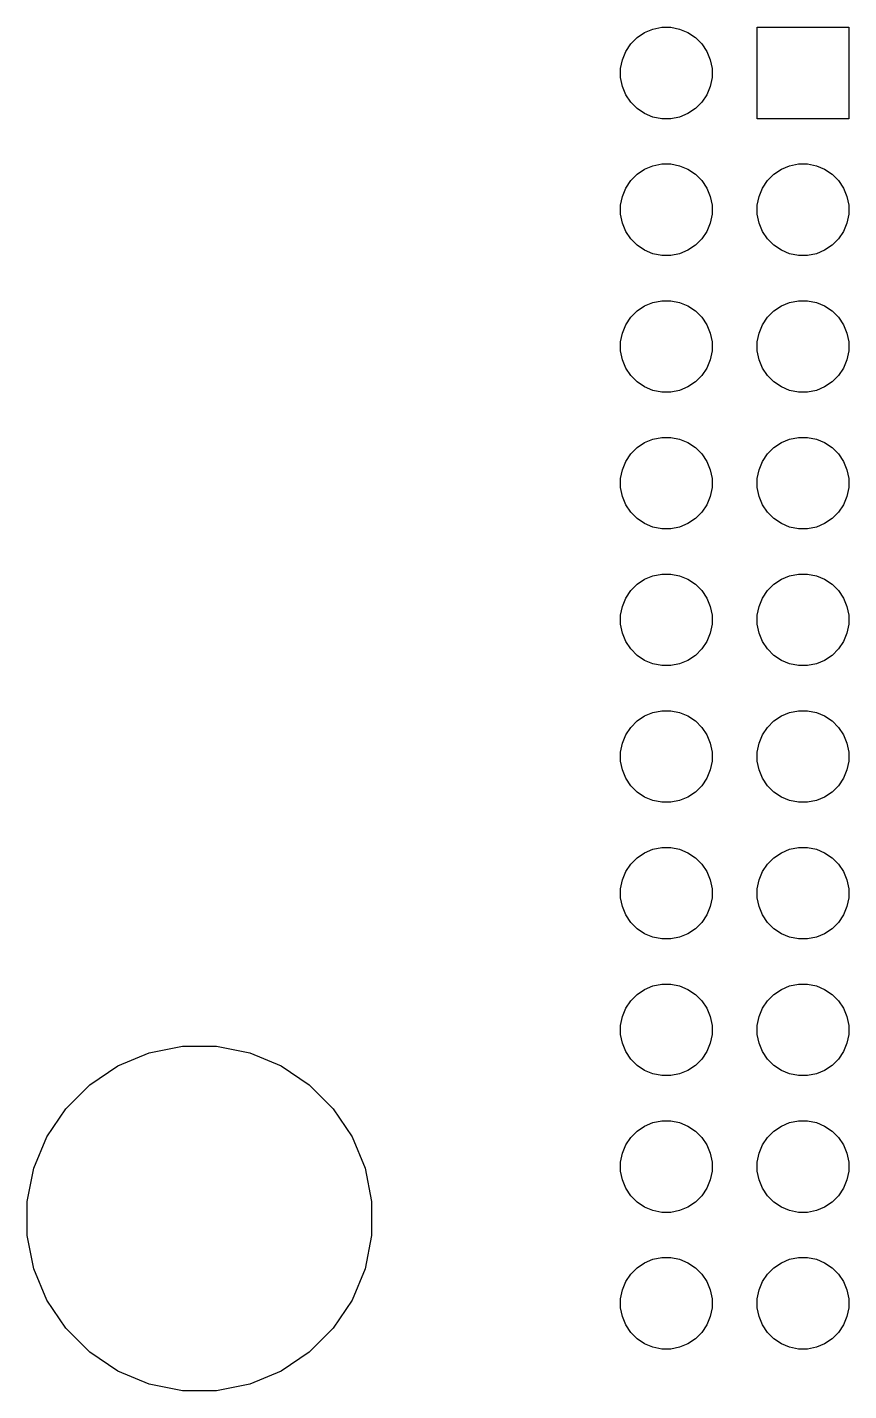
# Model space of a CAD drawing. Extents: x -21.7 to 6.2, y -6.5 to -0.8.
# Drawn here: x 2.472 to 3.073, y -6.504 to -5.507 of the extents above; entities that cross this region are included whole.
import ezdxf

# ---------------------------------------------------------------- set-up
doc = ezdxf.new("R2010")
doc.units = 0
doc.header["$MEASUREMENT"] = 0
doc.layers.add('BLACK', color=7, linetype='Continuous')

msp = doc.modelspace()

# ---------------------------------------------------------------- linework, layer by layer
at = {"layer": 'BLACK', "linetype": 'Continuous'}
for p, q in [((2.91401, -5.51867), (2.91867, -5.51401)), ((2.91867, -5.51401), (2.92415, -5.51034)), ((2.92415, -5.51034), (2.93024, -5.50782)), ((2.93024, -5.50782), (2.9367, -5.50654)), ((2.9367, -5.50654), (2.9433, -5.50654)), ((2.9433, -5.50654), (2.94976, -5.50782)), ((2.94976, -5.50782), (2.95585, -5.51034)), ((2.95585, -5.51034), (2.96133, -5.51401)), ((2.96133, -5.51401), (2.96599, -5.51867)), ((3.00654, -5.57346), (3.00654, -5.50654)), ((3.00654, -5.50654), (3.07346, -5.50654)), ((3.07346, -5.50654), (3.07346, -5.57346)), ((2.90782, -5.53024), (2.91034, -5.52415)), ((2.91034, -5.52415), (2.91401, -5.51867)), ((2.96599, -5.51867), (2.96966, -5.52415)), ((2.96966, -5.52415), (2.97218, -5.53024)), ((2.90654, -5.5367), (2.90782, -5.53024)), ((2.97218, -5.53024), (2.97346, -5.5367)), ((2.90654, -5.5433), (2.90654, -5.5367)), ((2.90782, -5.54976), (2.90654, -5.5433)), ((2.97346, -5.5433), (2.97218, -5.54976)), ((2.97346, -5.5367), (2.97346, -5.5433)), ((2.91034, -5.55585), (2.90782, -5.54976)), ((2.97218, -5.54976), (2.96966, -5.55585)), ((2.91401, -5.56133), (2.91034, -5.55585)), ((2.91867, -5.56599), (2.91401, -5.56133)), ((2.96599, -5.56133), (2.96133, -5.56599)), ((2.96966, -5.55585), (2.96599, -5.56133)), ((2.92415, -5.56966), (2.91867, -5.56599)), ((2.93024, -5.57218), (2.92415, -5.56966)), ((2.9367, -5.57346), (2.93024, -5.57218)), ((2.9433, -5.57346), (2.9367, -5.57346)), ((2.94976, -5.57218), (2.9433, -5.57346)), ((2.95585, -5.56966), (2.94976, -5.57218)), ((2.96133, -5.56599), (2.95585, -5.56966)), ((3.07346, -5.57346), (3.00654, -5.57346)), ((2.91401, -5.61867), (2.91867, -5.61401)), ((2.91867, -5.61401), (2.92415, -5.61034)), ((2.92415, -5.61034), (2.93024, -5.60782)), ((2.93024, -5.60782), (2.9367, -5.60654)), ((2.9367, -5.60654), (2.9433, -5.60654)), ((2.9433, -5.60654), (2.94976, -5.60782)), ((2.94976, -5.60782), (2.95585, -5.61034)), ((2.95585, -5.61034), (2.96133, -5.61401)), ((2.96133, -5.61401), (2.96599, -5.61867)), ((3.01401, -5.61867), (3.01867, -5.61401)), ((3.01867, -5.61401), (3.02415, -5.61034)), ((3.02415, -5.61034), (3.03024, -5.60782)), ((3.03024, -5.60782), (3.0367, -5.60654)), ((3.0367, -5.60654), (3.0433, -5.60654)), ((3.0433, -5.60654), (3.04976, -5.60782)), ((3.04976, -5.60782), (3.05585, -5.61034)), ((3.05585, -5.61034), (3.06133, -5.61401)), ((3.06133, -5.61401), (3.06599, -5.61867)), ((2.90782, -5.63024), (2.91034, -5.62415)), ((2.91034, -5.62415), (2.91401, -5.61867)), ((2.96599, -5.61867), (2.96966, -5.62415)), ((2.96966, -5.62415), (2.97218, -5.63024)), ((3.00782, -5.63024), (3.01034, -5.62415)), ((3.01034, -5.62415), (3.01401, -5.61867)), ((3.06599, -5.61867), (3.06966, -5.62415)), ((3.06966, -5.62415), (3.07218, -5.63024)), ((2.90654, -5.6367), (2.90782, -5.63024)), ((2.97218, -5.63024), (2.97346, -5.6367)), ((3.00654, -5.6367), (3.00782, -5.63024)), ((3.07218, -5.63024), (3.07346, -5.6367)), ((2.90654, -5.6433), (2.90654, -5.6367)), ((2.90782, -5.64976), (2.90654, -5.6433)), ((2.97346, -5.6433), (2.97218, -5.64976)), ((2.97346, -5.6367), (2.97346, -5.6433)), ((3.00654, -5.6433), (3.00654, -5.6367)), ((3.00782, -5.64976), (3.00654, -5.6433)), ((3.07346, -5.6433), (3.07218, -5.64976)), ((3.07346, -5.6367), (3.07346, -5.6433)), ((2.91034, -5.65585), (2.90782, -5.64976)), ((2.97218, -5.64976), (2.96966, -5.65585)), ((3.01034, -5.65585), (3.00782, -5.64976)), ((3.07218, -5.64976), (3.06966, -5.65585)), ((2.91401, -5.66133), (2.91034, -5.65585)), ((2.91867, -5.66599), (2.91401, -5.66133)), ((2.96599, -5.66133), (2.96133, -5.66599)), ((2.96966, -5.65585), (2.96599, -5.66133)), ((3.01401, -5.66133), (3.01034, -5.65585)), ((3.01867, -5.66599), (3.01401, -5.66133)), ((3.06599, -5.66133), (3.06133, -5.66599)), ((3.06966, -5.65585), (3.06599, -5.66133)), ((2.92415, -5.66966), (2.91867, -5.66599)), ((2.93024, -5.67218), (2.92415, -5.66966)), ((2.9367, -5.67346), (2.93024, -5.67218)), ((2.9433, -5.67346), (2.9367, -5.67346)), ((2.94976, -5.67218), (2.9433, -5.67346)), ((2.95585, -5.66966), (2.94976, -5.67218)), ((2.96133, -5.66599), (2.95585, -5.66966)), ((3.02415, -5.66966), (3.01867, -5.66599)), ((3.03024, -5.67218), (3.02415, -5.66966)), ((3.0367, -5.67346), (3.03024, -5.67218)), ((3.0433, -5.67346), (3.0367, -5.67346)), ((3.04976, -5.67218), (3.0433, -5.67346)), ((3.05585, -5.66966), (3.04976, -5.67218)), ((3.06133, -5.66599), (3.05585, -5.66966)), ((2.91401, -5.71867), (2.91867, -5.71401)), ((2.91867, -5.71401), (2.92415, -5.71034)), ((2.92415, -5.71034), (2.93024, -5.70782)), ((2.93024, -5.70782), (2.9367, -5.70654)), ((2.9367, -5.70654), (2.9433, -5.70654)), ((2.9433, -5.70654), (2.94976, -5.70782)), ((2.94976, -5.70782), (2.95585, -5.71034)), ((2.95585, -5.71034), (2.96133, -5.71401)), ((2.96133, -5.71401), (2.96599, -5.71867)), ((3.01401, -5.71867), (3.01867, -5.71401)), ((3.01867, -5.71401), (3.02415, -5.71034)), ((3.02415, -5.71034), (3.03024, -5.70782)), ((3.03024, -5.70782), (3.0367, -5.70654)), ((3.0367, -5.70654), (3.0433, -5.70654)), ((3.0433, -5.70654), (3.04976, -5.70782)), ((3.04976, -5.70782), (3.05585, -5.71034)), ((3.05585, -5.71034), (3.06133, -5.71401)), ((3.06133, -5.71401), (3.06599, -5.71867)), ((2.90782, -5.73024), (2.91034, -5.72415)), ((2.91034, -5.72415), (2.91401, -5.71867)), ((2.96599, -5.71867), (2.96966, -5.72415)), ((2.96966, -5.72415), (2.97218, -5.73024)), ((3.00782, -5.73024), (3.01034, -5.72415)), ((3.01034, -5.72415), (3.01401, -5.71867)), ((3.06599, -5.71867), (3.06966, -5.72415)), ((3.06966, -5.72415), (3.07218, -5.73024)), ((2.90654, -5.7367), (2.90782, -5.73024)), ((2.97218, -5.73024), (2.97346, -5.7367)), ((3.00654, -5.7367), (3.00782, -5.73024)), ((3.07218, -5.73024), (3.07346, -5.7367)), ((2.90654, -5.7433), (2.90654, -5.7367)), ((2.90782, -5.74976), (2.90654, -5.7433)), ((2.97346, -5.7433), (2.97218, -5.74976)), ((2.97346, -5.7367), (2.97346, -5.7433)), ((3.00654, -5.7433), (3.00654, -5.7367)), ((3.00782, -5.74976), (3.00654, -5.7433)), ((3.07346, -5.7433), (3.07218, -5.74976)), ((3.07346, -5.7367), (3.07346, -5.7433)), ((2.91034, -5.75585), (2.90782, -5.74976)), ((2.97218, -5.74976), (2.96966, -5.75585)), ((3.01034, -5.75585), (3.00782, -5.74976)), ((3.07218, -5.74976), (3.06966, -5.75585)), ((2.91401, -5.76133), (2.91034, -5.75585)), ((2.91867, -5.76599), (2.91401, -5.76133)), ((2.96599, -5.76133), (2.96133, -5.76599)), ((2.96966, -5.75585), (2.96599, -5.76133)), ((3.01401, -5.76133), (3.01034, -5.75585)), ((3.01867, -5.76599), (3.01401, -5.76133)), ((3.06599, -5.76133), (3.06133, -5.76599)), ((3.06966, -5.75585), (3.06599, -5.76133)), ((2.92415, -5.76966), (2.91867, -5.76599)), ((2.93024, -5.77218), (2.92415, -5.76966)), ((2.9367, -5.77346), (2.93024, -5.77218)), ((2.9433, -5.77346), (2.9367, -5.77346)), ((2.94976, -5.77218), (2.9433, -5.77346)), ((2.95585, -5.76966), (2.94976, -5.77218)), ((2.96133, -5.76599), (2.95585, -5.76966)), ((3.02415, -5.76966), (3.01867, -5.76599)), ((3.03024, -5.77218), (3.02415, -5.76966)), ((3.0367, -5.77346), (3.03024, -5.77218)), ((3.0433, -5.77346), (3.0367, -5.77346)), ((3.04976, -5.77218), (3.0433, -5.77346)), ((3.05585, -5.76966), (3.04976, -5.77218)), ((3.06133, -5.76599), (3.05585, -5.76966)), ((2.91401, -5.81867), (2.91867, -5.81401)), ((2.91867, -5.81401), (2.92415, -5.81034)), ((2.92415, -5.81034), (2.93024, -5.80782)), ((2.93024, -5.80782), (2.9367, -5.80654)), ((2.9367, -5.80654), (2.9433, -5.80654)), ((2.9433, -5.80654), (2.94976, -5.80782)), ((2.94976, -5.80782), (2.95585, -5.81034)), ((2.95585, -5.81034), (2.96133, -5.81401)), ((2.96133, -5.81401), (2.96599, -5.81867)), ((3.01401, -5.81867), (3.01867, -5.81401)), ((3.01867, -5.81401), (3.02415, -5.81034)), ((3.02415, -5.81034), (3.03024, -5.80782)), ((3.03024, -5.80782), (3.0367, -5.80654)), ((3.0367, -5.80654), (3.0433, -5.80654)), ((3.0433, -5.80654), (3.04976, -5.80782)), ((3.04976, -5.80782), (3.05585, -5.81034)), ((3.05585, -5.81034), (3.06133, -5.81401)), ((3.06133, -5.81401), (3.06599, -5.81867)), ((2.90782, -5.83024), (2.91034, -5.82415)), ((2.91034, -5.82415), (2.91401, -5.81867)), ((2.96599, -5.81867), (2.96966, -5.82415)), ((2.96966, -5.82415), (2.97218, -5.83024)), ((3.00782, -5.83024), (3.01034, -5.82415)), ((3.01034, -5.82415), (3.01401, -5.81867)), ((3.06599, -5.81867), (3.06966, -5.82415)), ((3.06966, -5.82415), (3.07218, -5.83024)), ((2.90654, -5.8367), (2.90782, -5.83024)), ((2.97218, -5.83024), (2.97346, -5.8367)), ((3.00654, -5.8367), (3.00782, -5.83024)), ((3.07218, -5.83024), (3.07346, -5.8367)), ((2.90654, -5.8433), (2.90654, -5.8367)), ((2.90782, -5.84976), (2.90654, -5.8433)), ((2.97346, -5.8433), (2.97218, -5.84976)), ((2.97346, -5.8367), (2.97346, -5.8433)), ((3.00654, -5.8433), (3.00654, -5.8367)), ((3.00782, -5.84976), (3.00654, -5.8433)), ((3.07346, -5.8433), (3.07218, -5.84976)), ((3.07346, -5.8367), (3.07346, -5.8433)), ((2.91034, -5.85585), (2.90782, -5.84976)), ((2.97218, -5.84976), (2.96966, -5.85585)), ((3.01034, -5.85585), (3.00782, -5.84976)), ((3.07218, -5.84976), (3.06966, -5.85585)), ((2.91401, -5.86133), (2.91034, -5.85585)), ((2.91867, -5.86599), (2.91401, -5.86133)), ((2.96599, -5.86133), (2.96133, -5.86599)), ((2.96966, -5.85585), (2.96599, -5.86133)), ((3.01401, -5.86133), (3.01034, -5.85585)), ((3.01867, -5.86599), (3.01401, -5.86133)), ((3.06599, -5.86133), (3.06133, -5.86599)), ((3.06966, -5.85585), (3.06599, -5.86133)), ((2.92415, -5.86966), (2.91867, -5.86599)), ((2.93024, -5.87218), (2.92415, -5.86966)), ((2.9367, -5.87346), (2.93024, -5.87218)), ((2.9433, -5.87346), (2.9367, -5.87346)), ((2.94976, -5.87218), (2.9433, -5.87346)), ((2.95585, -5.86966), (2.94976, -5.87218)), ((2.96133, -5.86599), (2.95585, -5.86966)), ((3.02415, -5.86966), (3.01867, -5.86599)), ((3.03024, -5.87218), (3.02415, -5.86966)), ((3.0367, -5.87346), (3.03024, -5.87218)), ((3.0433, -5.87346), (3.0367, -5.87346)), ((3.04976, -5.87218), (3.0433, -5.87346)), ((3.05585, -5.86966), (3.04976, -5.87218)), ((3.06133, -5.86599), (3.05585, -5.86966)), ((2.91401, -5.91867), (2.91867, -5.91401)), ((2.91867, -5.91401), (2.92415, -5.91034)), ((2.92415, -5.91034), (2.93024, -5.90782)), ((2.93024, -5.90782), (2.9367, -5.90654)), ((2.9367, -5.90654), (2.9433, -5.90654)), ((2.9433, -5.90654), (2.94976, -5.90782)), ((2.94976, -5.90782), (2.95585, -5.91034)), ((2.95585, -5.91034), (2.96133, -5.91401)), ((2.96133, -5.91401), (2.96599, -5.91867)), ((3.01401, -5.91867), (3.01867, -5.91401)), ((3.01867, -5.91401), (3.02415, -5.91034)), ((3.02415, -5.91034), (3.03024, -5.90782)), ((3.03024, -5.90782), (3.0367, -5.90654)), ((3.0367, -5.90654), (3.0433, -5.90654)), ((3.0433, -5.90654), (3.04976, -5.90782)), ((3.04976, -5.90782), (3.05585, -5.91034)), ((3.05585, -5.91034), (3.06133, -5.91401)), ((3.06133, -5.91401), (3.06599, -5.91867)), ((2.90782, -5.93024), (2.91034, -5.92415)), ((2.91034, -5.92415), (2.91401, -5.91867)), ((2.96599, -5.91867), (2.96966, -5.92415)), ((2.96966, -5.92415), (2.97218, -5.93024)), ((3.00782, -5.93024), (3.01034, -5.92415)), ((3.01034, -5.92415), (3.01401, -5.91867)), ((3.06599, -5.91867), (3.06966, -5.92415)), ((3.06966, -5.92415), (3.07218, -5.93024)), ((2.90654, -5.9367), (2.90782, -5.93024)), ((2.97218, -5.93024), (2.97346, -5.9367)), ((3.00654, -5.9367), (3.00782, -5.93024)), ((3.07218, -5.93024), (3.07346, -5.9367)), ((2.90654, -5.9433), (2.90654, -5.9367)), ((2.90782, -5.94976), (2.90654, -5.9433)), ((2.97346, -5.9433), (2.97218, -5.94976)), ((2.97346, -5.9367), (2.97346, -5.9433)), ((3.00654, -5.9433), (3.00654, -5.9367)), ((3.00782, -5.94976), (3.00654, -5.9433)), ((3.07346, -5.9433), (3.07218, -5.94976)), ((3.07346, -5.9367), (3.07346, -5.9433)), ((2.91034, -5.95585), (2.90782, -5.94976)), ((2.97218, -5.94976), (2.96966, -5.95585)), ((3.01034, -5.95585), (3.00782, -5.94976)), ((3.07218, -5.94976), (3.06966, -5.95585)), ((2.91401, -5.96133), (2.91034, -5.95585)), ((2.91867, -5.96599), (2.91401, -5.96133)), ((2.96599, -5.96133), (2.96133, -5.96599)), ((2.96966, -5.95585), (2.96599, -5.96133)), ((3.01401, -5.96133), (3.01034, -5.95585)), ((3.01867, -5.96599), (3.01401, -5.96133)), ((3.06599, -5.96133), (3.06133, -5.96599)), ((3.06966, -5.95585), (3.06599, -5.96133)), ((2.92415, -5.96966), (2.91867, -5.96599)), ((2.93024, -5.97218), (2.92415, -5.96966)), ((2.9367, -5.97346), (2.93024, -5.97218)), ((2.9433, -5.97346), (2.9367, -5.97346)), ((2.94976, -5.97218), (2.9433, -5.97346)), ((2.95585, -5.96966), (2.94976, -5.97218)), ((2.96133, -5.96599), (2.95585, -5.96966)), ((3.02415, -5.96966), (3.01867, -5.96599)), ((3.03024, -5.97218), (3.02415, -5.96966)), ((3.0367, -5.97346), (3.03024, -5.97218)), ((3.0433, -5.97346), (3.0367, -5.97346)), ((3.04976, -5.97218), (3.0433, -5.97346)), ((3.05585, -5.96966), (3.04976, -5.97218)), ((3.06133, -5.96599), (3.05585, -5.96966)), ((2.91401, -6.01867), (2.91867, -6.01401)), ((2.91867, -6.01401), (2.92415, -6.01034)), ((2.92415, -6.01034), (2.93024, -6.00782)), ((2.93024, -6.00782), (2.9367, -6.00654)), ((2.9367, -6.00654), (2.9433, -6.00654)), ((2.9433, -6.00654), (2.94976, -6.00782)), ((2.94976, -6.00782), (2.95585, -6.01034)), ((2.95585, -6.01034), (2.96133, -6.01401)), ((2.96133, -6.01401), (2.96599, -6.01867)), ((3.01401, -6.01867), (3.01867, -6.01401)), ((3.01867, -6.01401), (3.02415, -6.01034)), ((3.02415, -6.01034), (3.03024, -6.00782)), ((3.03024, -6.00782), (3.0367, -6.00654)), ((3.0367, -6.00654), (3.0433, -6.00654)), ((3.0433, -6.00654), (3.04976, -6.00782)), ((3.04976, -6.00782), (3.05585, -6.01034)), ((3.05585, -6.01034), (3.06133, -6.01401)), ((3.06133, -6.01401), (3.06599, -6.01867)), ((2.90782, -6.03024), (2.91034, -6.02415)), ((2.91034, -6.02415), (2.91401, -6.01867)), ((2.96599, -6.01867), (2.96966, -6.02415)), ((2.96966, -6.02415), (2.97218, -6.03024)), ((3.00782, -6.03024), (3.01034, -6.02415)), ((3.01034, -6.02415), (3.01401, -6.01867)), ((3.06599, -6.01867), (3.06966, -6.02415)), ((3.06966, -6.02415), (3.07218, -6.03024)), ((2.90654, -6.0367), (2.90782, -6.03024)), ((2.97218, -6.03024), (2.97346, -6.0367)), ((3.00654, -6.0367), (3.00782, -6.03024)), ((3.07218, -6.03024), (3.07346, -6.0367)), ((2.90654, -6.0433), (2.90654, -6.0367)), ((2.90782, -6.04976), (2.90654, -6.0433)), ((2.97346, -6.0433), (2.97218, -6.04976)), ((2.97346, -6.0367), (2.97346, -6.0433)), ((3.00654, -6.0433), (3.00654, -6.0367)), ((3.00782, -6.04976), (3.00654, -6.0433)), ((3.07346, -6.0433), (3.07218, -6.04976)), ((3.07346, -6.0367), (3.07346, -6.0433)), ((2.91034, -6.05585), (2.90782, -6.04976)), ((2.97218, -6.04976), (2.96966, -6.05585)), ((3.01034, -6.05585), (3.00782, -6.04976)), ((3.07218, -6.04976), (3.06966, -6.05585)), ((2.91401, -6.06133), (2.91034, -6.05585)), ((2.91867, -6.06599), (2.91401, -6.06133)), ((2.96599, -6.06133), (2.96133, -6.06599)), ((2.96966, -6.05585), (2.96599, -6.06133)), ((3.01401, -6.06133), (3.01034, -6.05585)), ((3.01867, -6.06599), (3.01401, -6.06133)), ((3.06599, -6.06133), (3.06133, -6.06599)), ((3.06966, -6.05585), (3.06599, -6.06133)), ((2.92415, -6.06966), (2.91867, -6.06599)), ((2.93024, -6.07218), (2.92415, -6.06966)), ((2.9367, -6.07346), (2.93024, -6.07218)), ((2.9433, -6.07346), (2.9367, -6.07346)), ((2.94976, -6.07218), (2.9433, -6.07346)), ((2.95585, -6.06966), (2.94976, -6.07218)), ((2.96133, -6.06599), (2.95585, -6.06966)), ((3.02415, -6.06966), (3.01867, -6.06599)), ((3.03024, -6.07218), (3.02415, -6.06966)), ((3.0367, -6.07346), (3.03024, -6.07218)), ((3.0433, -6.07346), (3.0367, -6.07346)), ((3.04976, -6.07218), (3.0433, -6.07346)), ((3.05585, -6.06966), (3.04976, -6.07218)), ((3.06133, -6.06599), (3.05585, -6.06966)), ((2.91401, -6.11867), (2.91867, -6.11401)), ((2.91867, -6.11401), (2.92415, -6.11034)), ((2.92415, -6.11034), (2.93024, -6.10782)), ((2.93024, -6.10782), (2.9367, -6.10654)), ((2.9367, -6.10654), (2.9433, -6.10654)), ((2.9433, -6.10654), (2.94976, -6.10782)), ((2.94976, -6.10782), (2.95585, -6.11034)), ((2.95585, -6.11034), (2.96133, -6.11401)), ((2.96133, -6.11401), (2.96599, -6.11867)), ((3.01401, -6.11867), (3.01867, -6.11401)), ((3.01867, -6.11401), (3.02415, -6.11034)), ((3.02415, -6.11034), (3.03024, -6.10782)), ((3.03024, -6.10782), (3.0367, -6.10654)), ((3.0367, -6.10654), (3.0433, -6.10654)), ((3.0433, -6.10654), (3.04976, -6.10782)), ((3.04976, -6.10782), (3.05585, -6.11034)), ((3.05585, -6.11034), (3.06133, -6.11401)), ((3.06133, -6.11401), (3.06599, -6.11867)), ((2.91034, -6.12415), (2.91401, -6.11867)), ((2.96599, -6.11867), (2.96966, -6.12415)), ((3.01034, -6.12415), (3.01401, -6.11867)), ((3.06599, -6.11867), (3.06966, -6.12415)), ((2.90654, -6.1367), (2.90782, -6.13024)), ((2.90782, -6.13024), (2.91034, -6.12415)), ((2.96966, -6.12415), (2.97218, -6.13024)), ((2.97218, -6.13024), (2.97346, -6.1367)), ((3.00654, -6.1367), (3.00782, -6.13024)), ((3.00782, -6.13024), (3.01034, -6.12415)), ((3.06966, -6.12415), (3.07218, -6.13024)), ((3.07218, -6.13024), (3.07346, -6.1367)), ((2.90654, -6.1433), (2.90654, -6.1367)), ((2.90782, -6.14976), (2.90654, -6.1433)), ((2.97346, -6.1433), (2.97218, -6.14976)), ((2.97346, -6.1367), (2.97346, -6.1433)), ((3.00654, -6.1433), (3.00654, -6.1367)), ((3.00782, -6.14976), (3.00654, -6.1433)), ((3.07346, -6.1433), (3.07218, -6.14976)), ((3.07346, -6.1367), (3.07346, -6.1433)), ((2.91034, -6.15585), (2.90782, -6.14976)), ((2.97218, -6.14976), (2.96966, -6.15585)), ((3.01034, -6.15585), (3.00782, -6.14976)), ((3.07218, -6.14976), (3.06966, -6.15585)), ((2.91401, -6.16133), (2.91034, -6.15585)), ((2.91867, -6.16599), (2.91401, -6.16133)), ((2.96599, -6.16133), (2.96133, -6.16599)), ((2.96966, -6.15585), (2.96599, -6.16133)), ((3.01401, -6.16133), (3.01034, -6.15585)), ((3.01867, -6.16599), (3.01401, -6.16133)), ((3.06599, -6.16133), (3.06133, -6.16599)), ((3.06966, -6.15585), (3.06599, -6.16133)), ((2.92415, -6.16966), (2.91867, -6.16599)), ((2.93024, -6.17218), (2.92415, -6.16966)), ((2.9367, -6.17346), (2.93024, -6.17218)), ((2.9433, -6.17346), (2.9367, -6.17346)), ((2.94976, -6.17218), (2.9433, -6.17346)), ((2.95585, -6.16966), (2.94976, -6.17218)), ((2.96133, -6.16599), (2.95585, -6.16966)), ((3.02415, -6.16966), (3.01867, -6.16599)), ((3.03024, -6.17218), (3.02415, -6.16966)), ((3.0367, -6.17346), (3.03024, -6.17218)), ((3.0433, -6.17346), (3.0367, -6.17346)), ((3.04976, -6.17218), (3.0433, -6.17346)), ((3.05585, -6.16966), (3.04976, -6.17218)), ((3.06133, -6.16599), (3.05585, -6.16966)), ((2.91867, -6.21401), (2.92415, -6.21034)), ((2.92415, -6.21034), (2.93024, -6.20782)), ((2.93024, -6.20782), (2.9367, -6.20654)), ((2.9367, -6.20654), (2.9433, -6.20654)), ((2.9433, -6.20654), (2.94976, -6.20782)), ((2.94976, -6.20782), (2.95585, -6.21034)), ((2.95585, -6.21034), (2.96133, -6.21401)), ((3.01867, -6.21401), (3.02415, -6.21034)), ((3.02415, -6.21034), (3.03024, -6.20782)), ((3.03024, -6.20782), (3.0367, -6.20654)), ((3.0367, -6.20654), (3.0433, -6.20654)), ((3.0433, -6.20654), (3.04976, -6.20782)), ((3.04976, -6.20782), (3.05585, -6.21034)), ((3.05585, -6.21034), (3.06133, -6.21401)), ((2.91034, -6.22415), (2.91401, -6.21867)), ((2.91401, -6.21867), (2.91867, -6.21401)), ((2.96133, -6.21401), (2.96599, -6.21867)), ((2.96599, -6.21867), (2.96966, -6.22415)), ((3.01034, -6.22415), (3.01401, -6.21867)), ((3.01401, -6.21867), (3.01867, -6.21401)), ((3.06133, -6.21401), (3.06599, -6.21867)), ((3.06599, -6.21867), (3.06966, -6.22415)), ((2.90654, -6.2367), (2.90782, -6.23024)), ((2.90782, -6.23024), (2.91034, -6.22415)), ((2.96966, -6.22415), (2.97218, -6.23024)), ((2.97218, -6.23024), (2.97346, -6.2367)), ((3.00654, -6.2367), (3.00782, -6.23024)), ((3.00782, -6.23024), (3.01034, -6.22415)), ((3.06966, -6.22415), (3.07218, -6.23024)), ((3.07218, -6.23024), (3.07346, -6.2367)), ((2.90654, -6.2433), (2.90654, -6.2367)), ((2.90782, -6.24976), (2.90654, -6.2433)), ((2.97346, -6.2433), (2.97218, -6.24976)), ((2.97346, -6.2367), (2.97346, -6.2433)), ((3.00654, -6.2433), (3.00654, -6.2367)), ((3.00782, -6.24976), (3.00654, -6.2433)), ((3.07346, -6.2433), (3.07218, -6.24976)), ((3.07346, -6.2367), (3.07346, -6.2433)), ((2.56168, -6.25681), (2.58602, -6.25197)), ((2.58602, -6.25197), (2.61083, -6.25197)), ((2.61083, -6.25197), (2.63517, -6.25681)), ((2.91034, -6.25585), (2.90782, -6.24976)), ((2.97218, -6.24976), (2.96966, -6.25585)), ((3.01034, -6.25585), (3.00782, -6.24976)), ((3.07218, -6.24976), (3.06966, -6.25585)), ((2.53875, -6.26631), (2.56168, -6.25681)), ((2.63517, -6.25681), (2.6581, -6.26631)), ((2.91401, -6.26133), (2.91034, -6.25585)), ((2.91867, -6.26599), (2.91401, -6.26133)), ((2.96599, -6.26133), (2.96133, -6.26599)), ((2.96966, -6.25585), (2.96599, -6.26133)), ((3.01401, -6.26133), (3.01034, -6.25585)), ((3.01867, -6.26599), (3.01401, -6.26133)), ((3.06599, -6.26133), (3.06133, -6.26599)), ((3.06966, -6.25585), (3.06599, -6.26133)), ((2.51811, -6.28009), (2.53875, -6.26631)), ((2.6581, -6.26631), (2.67874, -6.28009)), ((2.92415, -6.26966), (2.91867, -6.26599)), ((2.93024, -6.27218), (2.92415, -6.26966)), ((2.9367, -6.27346), (2.93024, -6.27218)), ((2.9433, -6.27346), (2.9367, -6.27346)), ((2.94976, -6.27218), (2.9433, -6.27346)), ((2.95585, -6.26966), (2.94976, -6.27218)), ((2.96133, -6.26599), (2.95585, -6.26966)), ((3.02415, -6.26966), (3.01867, -6.26599)), ((3.03024, -6.27218), (3.02415, -6.26966)), ((3.0367, -6.27346), (3.03024, -6.27218)), ((3.0433, -6.27346), (3.0367, -6.27346)), ((3.04976, -6.27218), (3.0433, -6.27346)), ((3.05585, -6.26966), (3.04976, -6.27218)), ((3.06133, -6.26599), (3.05585, -6.26966)), ((2.50057, -6.29764), (2.51811, -6.28009)), ((2.67874, -6.28009), (2.69628, -6.29764)), ((2.48678, -6.31828), (2.50057, -6.29764)), ((2.69628, -6.29764), (2.71007, -6.31828)), ((2.91867, -6.31401), (2.92415, -6.31034)), ((2.92415, -6.31034), (2.93024, -6.30782)), ((2.93024, -6.30782), (2.9367, -6.30654)), ((2.9367, -6.30654), (2.9433, -6.30654)), ((2.9433, -6.30654), (2.94976, -6.30782)), ((2.94976, -6.30782), (2.95585, -6.31034)), ((2.95585, -6.31034), (2.96133, -6.31401)), ((3.01867, -6.31401), (3.02415, -6.31034)), ((3.02415, -6.31034), (3.03024, -6.30782)), ((3.03024, -6.30782), (3.0367, -6.30654)), ((3.0367, -6.30654), (3.0433, -6.30654)), ((3.0433, -6.30654), (3.04976, -6.30782)), ((3.04976, -6.30782), (3.05585, -6.31034)), ((3.05585, -6.31034), (3.06133, -6.31401)), ((2.47728, -6.3412), (2.48678, -6.31828)), ((2.71007, -6.31828), (2.71957, -6.3412)), ((2.91034, -6.32415), (2.91401, -6.31867)), ((2.91401, -6.31867), (2.91867, -6.31401)), ((2.96133, -6.31401), (2.96599, -6.31867)), ((2.96599, -6.31867), (2.96966, -6.32415)), ((3.01034, -6.32415), (3.01401, -6.31867)), ((3.01401, -6.31867), (3.01867, -6.31401)), ((3.06133, -6.31401), (3.06599, -6.31867)), ((3.06599, -6.31867), (3.06966, -6.32415)), ((2.90654, -6.3367), (2.90782, -6.33024)), ((2.90782, -6.33024), (2.91034, -6.32415)), ((2.96966, -6.32415), (2.97218, -6.33024)), ((2.97218, -6.33024), (2.97346, -6.3367)), ((3.00654, -6.3367), (3.00782, -6.33024)), ((3.00782, -6.33024), (3.01034, -6.32415)), ((3.06966, -6.32415), (3.07218, -6.33024)), ((3.07218, -6.33024), (3.07346, -6.3367)), ((2.47244, -6.36554), (2.47728, -6.3412)), ((2.71957, -6.3412), (2.72441, -6.36554)), ((2.90654, -6.3433), (2.90654, -6.3367)), ((2.90782, -6.34976), (2.90654, -6.3433)), ((2.97346, -6.3433), (2.97218, -6.34976)), ((2.97346, -6.3367), (2.97346, -6.3433)), ((3.00654, -6.3433), (3.00654, -6.3367)), ((3.00782, -6.34976), (3.00654, -6.3433)), ((3.07346, -6.3433), (3.07218, -6.34976)), ((3.07346, -6.3367), (3.07346, -6.3433)), ((2.91034, -6.35585), (2.90782, -6.34976)), ((2.97218, -6.34976), (2.96966, -6.35585)), ((3.01034, -6.35585), (3.00782, -6.34976)), ((3.07218, -6.34976), (3.06966, -6.35585)), ((2.91401, -6.36133), (2.91034, -6.35585)), ((2.91867, -6.36599), (2.91401, -6.36133)), ((2.96599, -6.36133), (2.96133, -6.36599)), ((2.96966, -6.35585), (2.96599, -6.36133)), ((3.01401, -6.36133), (3.01034, -6.35585)), ((3.01867, -6.36599), (3.01401, -6.36133)), ((3.06599, -6.36133), (3.06133, -6.36599)), ((3.06966, -6.35585), (3.06599, -6.36133)), ((2.47244, -6.39036), (2.47244, -6.36554)), ((2.72441, -6.36554), (2.72441, -6.39036)), ((2.92415, -6.36966), (2.91867, -6.36599)), ((2.93024, -6.37218), (2.92415, -6.36966)), ((2.9367, -6.37346), (2.93024, -6.37218)), ((2.94976, -6.37218), (2.9433, -6.37346)), ((2.95585, -6.36966), (2.94976, -6.37218)), ((2.96133, -6.36599), (2.95585, -6.36966)), ((3.02415, -6.36966), (3.01867, -6.36599)), ((3.03024, -6.37218), (3.02415, -6.36966)), ((3.0367, -6.37346), (3.03024, -6.37218)), ((3.04976, -6.37218), (3.0433, -6.37346)), ((3.05585, -6.36966), (3.04976, -6.37218)), ((3.06133, -6.36599), (3.05585, -6.36966)), ((2.9433, -6.37346), (2.9367, -6.37346)), ((3.0433, -6.37346), (3.0367, -6.37346)), ((2.47728, -6.4147), (2.47244, -6.39036)), ((2.72441, -6.39036), (2.71957, -6.4147)), ((2.91867, -6.41401), (2.92415, -6.41034)), ((2.92415, -6.41034), (2.93024, -6.40782)), ((2.93024, -6.40782), (2.9367, -6.40654)), ((2.9367, -6.40654), (2.9433, -6.40654)), ((2.9433, -6.40654), (2.94976, -6.40782)), ((2.94976, -6.40782), (2.95585, -6.41034)), ((2.95585, -6.41034), (2.96133, -6.41401)), ((3.01867, -6.41401), (3.02415, -6.41034)), ((3.02415, -6.41034), (3.03024, -6.40782)), ((3.03024, -6.40782), (3.0367, -6.40654)), ((3.0367, -6.40654), (3.0433, -6.40654)), ((3.0433, -6.40654), (3.04976, -6.40782)), ((3.04976, -6.40782), (3.05585, -6.41034)), ((3.05585, -6.41034), (3.06133, -6.41401)), ((2.48678, -6.43763), (2.47728, -6.4147)), ((2.71957, -6.4147), (2.71007, -6.43763)), ((2.91034, -6.42415), (2.91401, -6.41867)), ((2.91401, -6.41867), (2.91867, -6.41401)), ((2.96133, -6.41401), (2.96599, -6.41867)), ((2.96599, -6.41867), (2.96966, -6.42415)), ((3.01034, -6.42415), (3.01401, -6.41867)), ((3.01401, -6.41867), (3.01867, -6.41401)), ((3.06133, -6.41401), (3.06599, -6.41867)), ((3.06599, -6.41867), (3.06966, -6.42415)), ((2.90654, -6.4367), (2.90782, -6.43024)), ((2.90782, -6.43024), (2.91034, -6.42415)), ((2.96966, -6.42415), (2.97218, -6.43024)), ((2.97218, -6.43024), (2.97346, -6.4367)), ((3.00654, -6.4367), (3.00782, -6.43024)), ((3.00782, -6.43024), (3.01034, -6.42415)), ((3.06966, -6.42415), (3.07218, -6.43024)), ((3.07218, -6.43024), (3.07346, -6.4367)), ((2.50057, -6.45826), (2.48678, -6.43763)), ((2.71007, -6.43763), (2.69628, -6.45826)), ((2.90654, -6.4433), (2.90654, -6.4367)), ((2.97346, -6.4367), (2.97346, -6.4433)), ((3.00654, -6.4433), (3.00654, -6.4367)), ((3.07346, -6.4367), (3.07346, -6.4433)), ((2.90782, -6.44976), (2.90654, -6.4433)), ((2.91034, -6.45585), (2.90782, -6.44976)), ((2.97218, -6.44976), (2.96966, -6.45585)), ((2.97346, -6.4433), (2.97218, -6.44976)), ((3.00782, -6.44976), (3.00654, -6.4433)), ((3.01034, -6.45585), (3.00782, -6.44976)), ((3.07218, -6.44976), (3.06966, -6.45585)), ((3.07346, -6.4433), (3.07218, -6.44976)), ((2.51811, -6.47581), (2.50057, -6.45826)), ((2.69628, -6.45826), (2.67874, -6.47581)), ((2.91401, -6.46133), (2.91034, -6.45585)), ((2.91867, -6.46599), (2.91401, -6.46133)), ((2.96599, -6.46133), (2.96133, -6.46599)), ((2.96966, -6.45585), (2.96599, -6.46133)), ((3.01401, -6.46133), (3.01034, -6.45585)), ((3.01867, -6.46599), (3.01401, -6.46133)), ((3.06599, -6.46133), (3.06133, -6.46599)), ((3.06966, -6.45585), (3.06599, -6.46133)), ((2.92415, -6.46966), (2.91867, -6.46599)), ((2.93024, -6.47218), (2.92415, -6.46966)), ((2.9367, -6.47346), (2.93024, -6.47218)), ((2.94976, -6.47218), (2.9433, -6.47346)), ((2.95585, -6.46966), (2.94976, -6.47218)), ((2.96133, -6.46599), (2.95585, -6.46966)), ((3.02415, -6.46966), (3.01867, -6.46599)), ((3.03024, -6.47218), (3.02415, -6.46966)), ((3.0367, -6.47346), (3.03024, -6.47218)), ((3.04976, -6.47218), (3.0433, -6.47346)), ((3.05585, -6.46966), (3.04976, -6.47218)), ((3.06133, -6.46599), (3.05585, -6.46966)), ((2.53875, -6.4896), (2.51811, -6.47581)), ((2.67874, -6.47581), (2.6581, -6.4896)), ((2.9433, -6.47346), (2.9367, -6.47346)), ((3.0433, -6.47346), (3.0367, -6.47346)), ((2.56168, -6.4991), (2.53875, -6.4896)), ((2.6581, -6.4896), (2.63517, -6.4991)), ((2.58602, -6.50394), (2.56168, -6.4991)), ((2.63517, -6.4991), (2.61083, -6.50394)), ((2.61083, -6.50394), (2.58602, -6.50394))]:
    msp.add_line(p, q, dxfattribs=at)

doc.saveas('drawing.dxf')
